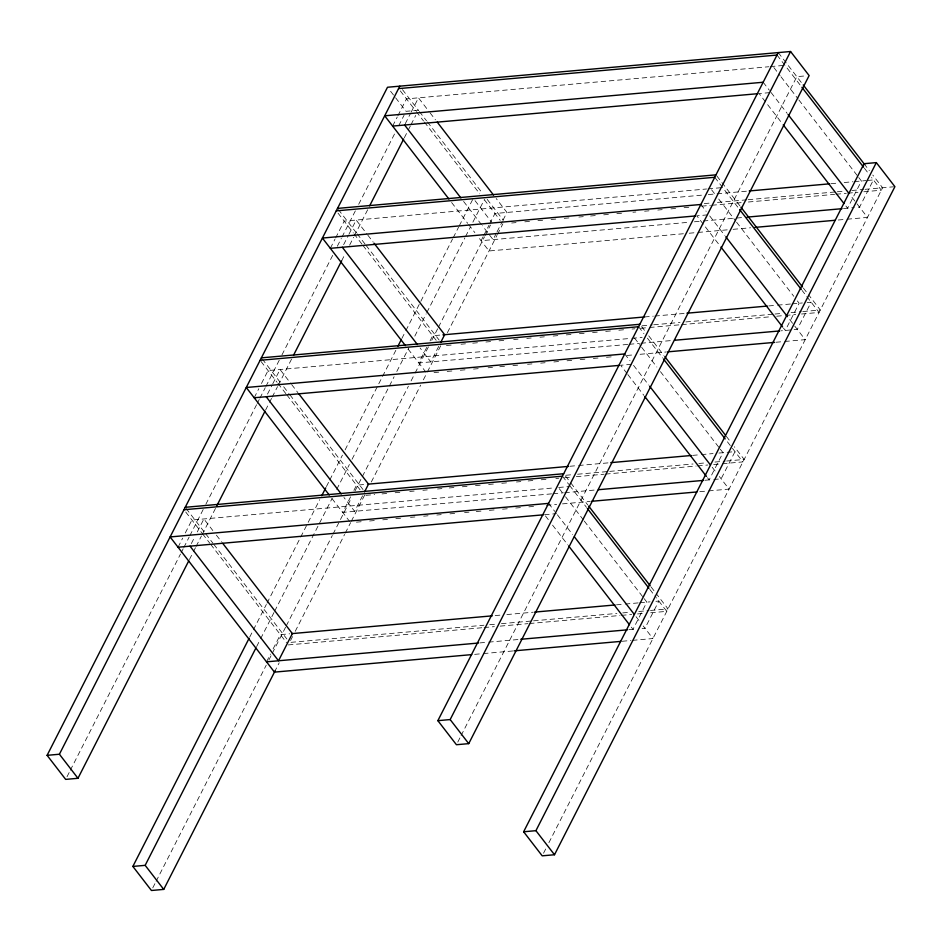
<?xml version="1.0" encoding="UTF-8"?>
<svg xmlns="http://www.w3.org/2000/svg" width="942" height="942" viewBox="0 0 942 942"><rect width="100%" height="100%" fill="white"/><g stroke="black" fill="none" stroke-linecap="round" stroke-linejoin="round"><path stroke-width="0.71" stroke-dasharray="4.71 3.53" d="M178.05 547.22L182.666 538.153M185.303 532.972L191.909 520.019L552.836 488.003M254.187 397.771L258.815 388.705M261.452 383.524L268.046 370.571L630.445 338.425M330.336 248.323L334.952 239.256M335.611 237.961L344.195 221.135L706.582 188.989M392.626 126.087L397.241 117.02M397.901 115.725L406.485 98.886L768.872 66.741M67.012 776.761L69.673 771.522M70.344 770.215L180.475 554.073M181.135 552.766L183.148 548.833M183.808 547.526L189.154 537.046M189.813 535.739L203.166 509.54M205.839 504.3L256.565 404.742M257.225 403.435L259.227 399.502M259.898 398.195L265.244 387.715M265.903 386.408L279.256 360.209M281.929 354.969L332.656 255.412M337.318 246.239L341.322 238.385M341.993 237.066L355.346 210.867M358.678 204.32L394.722 133.587M398.725 125.722L404.071 115.242M191.344 543.569L194.653 537.093M197.29 531.912L203.884 518.96L212.821 530.534M267.493 394.121L272.12 385.054M272.78 383.759L280.033 369.511L290.76 383.406M343.642 244.673L348.257 235.606M348.917 234.311L356.182 220.063L366.909 233.957M405.272 123.72L410.547 113.358M411.207 112.063L418.472 97.827L429.187 111.709M189.436 559.536L192.769 552.989M193.44 551.671L195.441 547.749M196.113 546.431L201.447 535.951M202.118 534.644L215.471 508.445M265.526 410.206L268.859 403.647M269.53 402.34L271.531 398.407M272.203 397.1L277.537 386.62M278.208 385.313L291.561 359.114M341.616 260.863L344.949 254.316M349.623 245.155L353.627 237.29M354.298 235.983L367.639 209.783M404.353 137.732L407.686 131.185M408.357 129.878L410.359 125.945M411.03 124.638L415.705 115.466M249.665 637.192L266.351 604.446M267.022 603.139L319.75 499.649M326.427 486.555L329.099 481.315M329.759 479.996L342.441 455.116M345.113 449.876L395.84 350.318M401.845 338.531L405.178 331.973M405.849 330.666L452.572 238.974M453.243 237.667L458.577 227.187M459.249 225.868L472.59 199.669M256.624 646.577L259.968 640.03M260.628 638.723L273.981 612.524M274.652 611.217L332.055 498.553M336.718 489.393L349.4 464.5M352.072 459.26L388.787 387.209M389.446 385.902L394.121 376.729M396.794 371.501L408.804 347.916M414.81 336.129L426.161 313.863M426.832 312.544L464.877 237.879M465.536 236.572L470.211 227.399M472.884 222.159L484.223 199.892M266.527 661.837L270.484 654.066M273.121 648.885L280.386 634.637L289.7 633.813M350.589 496.846L342.664 512.389L551.623 493.855M353.886 490.37L356.523 485.201L368.51 484.129M426.738 347.41L418.813 362.953L627.772 344.419M430.035 340.933L432.672 335.752L444.659 334.693M483.081 236.819L481.103 240.705L688.602 222.3M483.741 235.524L489.016 225.162M489.675 223.866L494.962 213.504L702.461 195.1M152.769 887.87L155.442 882.63M156.113 881.323L266.233 665.182M268.906 659.942L271.579 654.702M272.25 653.395L285.591 627.195M286.262 625.888L332.314 535.503M332.985 534.185L351.672 497.506M355.004 490.959L361.681 477.865M362.352 476.558L408.404 386.161M411.077 380.921L414.409 374.374M415.081 373.067L428.422 346.868M431.766 340.321L437.771 328.534M438.442 327.215L484.494 236.831M485.165 235.524L490.499 225.044M362.576 495.786L354.651 511.329L343.924 497.435M438.713 346.35L430.8 361.893L420.073 347.998M496.387 233.169L493.09 239.645L482.363 225.75M497.046 231.873L502.322 221.511M502.981 220.216L506.949 212.445L496.222 198.55M274.452 672.117L279.209 662.779M290.548 640.513L292.55 636.58M295.223 631.34L344.619 534.408M345.278 533.101L350.624 522.622M351.284 521.315L364.636 495.115M371.313 482.01L420.709 385.078M423.37 379.838L426.714 373.291M427.374 371.972L440.726 345.773M447.403 332.679L496.952 235.429M497.458 234.428L502.887 223.784M457.777 742.108L460.438 736.868M461.109 735.561L796.838 76.655L806.399 75.807M543.534 853.216L546.207 847.977M548.88 842.737L882.595 187.764L872.787 175.059M770.332 66.611L783.614 65.434M418.366 110.226L406.073 111.321L389.27 89.549M769.755 92.634L759.099 93.576L781.448 122.519M708.043 188.859L722.655 187.564M708.302 194.582L715.614 193.934M717.074 193.805L747.76 191.085M831.044 183.702L838.356 183.042M844.197 182.524L852.969 181.747M854.429 181.618L866.122 180.581M867.582 180.452L873.422 179.934L859.563 207.134L855.572 207.487M704.322 203.578L711.634 202.93M717.474 202.412L746.7 199.822M748.16 199.692L835.837 191.909M837.297 191.779L844.609 191.132M851.909 190.484L863.602 189.448M865.062 189.318L893.534 186.799M511.659 222.995L516.039 222.606M524.812 221.829L530.652 221.311M537.964 220.663L543.805 220.145M551.105 219.498L556.957 218.98M564.258 218.332L570.11 217.814M578.871 217.037L583.263 216.648M590.563 216.001L596.404 215.482M603.716 214.835L609.556 214.317M616.869 213.669L622.709 213.151M632.942 212.244L635.862 211.985M644.634 211.208L649.014 210.82M657.787 210.042L662.167 209.654M670.928 208.877L676.78 208.359M684.08 207.711L689.933 207.193M701.625 206.157L710.386 205.38M711.846 205.25L742.532 202.518M748.384 202L834.588 194.358M836.06 194.229L846.281 193.322M847.741 193.192L857.974 192.286M863.814 191.768L881.359 190.213L871.55 177.496M707.466 214.882L696.821 215.824L720.053 245.921M694.442 221.782L701.755 221.135M703.215 221.005L735.361 218.155M736.821 218.026L742.661 217.508M843.49 208.559L854.241 207.605M683.374 233.746L489.028 250.972L478.418 237.231M689.226 233.227L696.527 232.568M697.987 232.439L727.212 229.848M733.064 229.33L750.597 227.776M838.274 220.004L845.575 219.356M847.035 219.227L867.5 217.414L850.626 195.559M644.552 316.959L653.324 316.182M654.784 316.053L685.47 313.333M768.766 305.938L776.067 305.29M777.527 305.161L790.679 303.995M792.14 303.866L802.372 302.959M807.141 302.535L811.133 302.182L797.273 329.382L781.201 330.807M642.044 325.826L652.264 324.919M653.724 324.79L680.03 322.447M685.882 321.928L773.559 314.157M775.019 314.027L782.319 313.38M791.092 312.603L801.312 311.696M802.772 311.567L820.317 310.012L808.719 294.987M446.449 345.502L452.29 344.984M461.062 344.207L465.442 343.818M472.754 343.171L478.595 342.652M485.895 342.005L491.748 341.487M499.048 340.839L504.9 340.321M513.661 339.544L518.053 339.155M526.813 338.378L531.206 337.99M539.966 337.212L544.346 336.824M553.119 336.047L558.959 335.529M566.272 334.881L572.112 334.363M579.424 333.715L585.265 333.197M592.577 332.55L598.417 332.031M605.73 331.372L611.57 330.854M618.87 330.206L624.723 329.688M632.023 329.041L634.943 328.782M640.796 328.263L648.096 327.616M649.556 327.486L680.254 324.766M681.714 324.637L770.85 316.736M776.691 316.218L783.991 315.57M785.463 315.44L795.684 314.534M801.536 314.016L819.069 312.45L802.125 290.501M631.905 338.296L642.126 337.389M629.232 344.289L639.465 343.383M640.925 343.253L671.611 340.533M434.05 372.573L439.89 372.055M447.203 371.407L453.043 370.889M460.355 370.241L466.196 369.723M473.508 369.076L479.348 368.558M488.121 367.78L492.501 367.392M499.802 366.744L505.654 366.226M512.954 365.578L518.807 365.06M527.567 364.283L531.959 363.895M540.72 363.117L545.1 362.729M553.872 361.952L559.713 361.434M567.025 360.786L572.866 360.268M580.178 359.608L586.018 359.09M593.33 358.443L599.171 357.925M606.483 357.277L612.324 356.759M626.936 355.464L632.777 354.946M640.089 354.298L666.394 351.967M775.984 342.252L783.285 341.605M784.757 341.463L805.21 339.65L788.336 317.807M631.328 364.318L620.672 365.272L626.925 373.373M569.875 466.266L577.175 465.619M578.635 465.489L609.321 462.769M692.617 455.386L699.918 454.739M701.378 454.609L713.07 453.573M718.923 453.055L734.995 451.63L721.136 478.83L713.824 479.478M565.895 475.263L571.735 474.744M577.587 474.226L608.273 471.506M609.733 471.377L693.018 463.994M698.87 463.476L706.17 462.828M714.943 462.051L725.175 461.144M726.635 461.015L744.168 459.449L734.36 446.743M365.92 495.339L374.68 494.562M381.993 493.914L387.833 493.396M395.145 492.748L400.986 492.23M409.758 491.453L414.139 491.065M422.911 490.287L427.291 489.899M437.524 488.992L441.904 488.604M449.204 487.956L455.057 487.426M462.357 486.778L468.209 486.26M475.51 485.613L481.362 485.095M488.663 484.447L494.503 483.929M501.815 483.281L507.656 482.763M516.428 481.986L520.808 481.597M528.121 480.95L533.961 480.432M541.273 479.784L547.114 479.266M555.886 478.489L558.806 478.23M564.647 477.712L570.499 477.194M576.339 476.676L604.105 474.215M605.565 474.085L696.162 466.043M697.622 465.913L707.854 465.007M713.695 464.488L721.007 463.841M722.467 463.711L742.92 461.898L725.976 439.949M558.677 487.485L569.039 486.567M553.084 493.726L563.316 492.819M564.776 492.69L595.462 489.97M705.063 480.255L712.364 479.608M356.441 522.151L362.293 521.633M369.594 520.985L375.434 520.467M382.746 519.819L388.587 519.301M395.899 518.653L401.739 518.135M410.512 517.358L414.892 516.97M423.665 516.192L428.045 515.792M436.817 515.015L441.197 514.626M449.958 513.849L455.81 513.331M464.571 512.554L468.963 512.165M476.263 511.518L482.116 511M489.416 510.352L495.257 509.834M502.569 509.186L508.409 508.668M515.721 508.021L521.562 507.502M528.874 506.855L534.715 506.337M546.407 505.301L556.64 504.394M562.48 503.876L590.245 501.415M699.835 491.689L707.148 491.041M708.608 490.912L729.061 489.098L719.347 476.511M544.523 514.709L556.51 513.649M495.186 615.585L501.026 615.067M506.878 614.549L533.184 612.218M616.468 604.835L623.781 604.187M625.241 604.058L638.393 602.88M639.853 602.75L650.074 601.844M655.926 601.326L658.847 601.067L644.987 628.267L642.067 628.526M291.019 642.338L483.905 625.229M489.746 624.711L495.598 624.193M501.438 623.675L532.124 620.955M533.584 620.825L616.88 613.43M622.721 612.912L630.033 612.265M638.794 611.488L649.026 610.581M650.486 610.451L668.019 608.897L656.433 593.884M288.311 644.917L482.657 627.678M484.117 627.549L494.35 626.642M500.19 626.124L527.956 623.651M529.416 623.522L620.013 615.491M621.473 615.361L631.705 614.455M637.546 613.937L643.398 613.419M650.698 612.771L666.771 611.346L656.162 597.593M479.867 642.915L487.167 642.267M488.627 642.138L519.325 639.418M628.915 629.692L636.215 629.044M474.638 654.36L481.951 653.713M483.411 653.583L514.096 650.851M622.226 641.267L630.999 640.489M632.459 640.36L652.912 638.546L643.198 625.959M778.269 52.599L802.337 83.791M864.026 163.708L869.336 170.584M777.02 55.048L801.1 86.24M864.415 168.265L868.065 172.987M773.853 67.541L780.117 75.643M781 76.797L797.992 98.792M798.875 99.958L857.868 176.366M858.763 177.532L861.435 181.005L847.576 208.206L844.903 204.732M763.161 82.248L769.331 90.232M771.086 92.516L787.171 113.358M716.874 176.001L740.059 206.039M803.373 288.064L807.824 293.833M714.731 177.284L738.811 208.476M711.563 189.778L715.143 194.417M718.722 199.045L735.702 221.04M736.597 222.194L793.788 296.294M797.368 300.934L799.157 303.242L785.298 330.442L783.508 328.134M700.872 204.485L706.159 211.338M709.691 215.918L724.893 235.606M641.62 326.603L645.176 331.219M648.744 335.835L663.91 355.475M726.329 436.346L730.792 442.128M638.582 326.733L643.939 333.668M647.413 338.166L662.662 357.925M634.531 338.072L640.784 346.173M641.679 347.327L656.868 367.015M660.448 371.643L719.429 448.062M720.324 449.216L723.009 452.69L709.149 479.89L707.36 477.57M624.723 353.933L630.01 360.786M633.554 365.366L648.744 385.043M712.199 467.244L715.767 471.883M430.082 112.875L435.451 119.822M627.819 374.527L643.904 395.369M402.446 89.608L418.531 110.426M419.414 111.58L426.549 120.823M427.444 121.977L482.728 193.605M487.191 199.386L503.252 220.192M400.315 90.891L415.493 110.567M416.317 111.615L423.523 120.965M424.359 122.036L479.761 193.828M484.235 199.61L500.249 220.357M475.027 200.658L491.83 222.43M463.594 201.435L481.468 224.596M451.607 202.495L467.691 223.336M468.586 224.49L474.85 232.603M565.471 476.04L569.922 481.821M570.817 482.975L587.761 504.924M651.075 586.948L655.538 592.73M562.445 476.181L568.685 484.259M569.569 485.424L586.513 507.373M649.827 589.398L655.267 596.439M367.792 235.111L373.162 242.059M559.277 488.674L564.635 495.622M565.53 496.775L583.404 519.925M584.299 521.091L643.292 597.499M644.175 598.665L646.86 602.138L633 629.338L630.316 625.865M338.402 209.571L356.241 232.674M357.136 233.828L365.155 244.225M366.049 245.379L439.172 340.109M338.025 213.139L353.215 232.804M354.027 233.863L362.069 244.284M362.964 245.438L436.193 340.321M548.585 503.381L554.744 511.365M557.405 514.803L572.595 534.491M636.05 616.692L639.63 621.32M545.418 515.875L548.998 520.502M552.565 525.13L567.767 544.817M408.086 349.058L425.866 372.078M291.655 384.56L297.907 392.661M262.253 359.008L280.092 382.111M283.66 386.738L289.006 393.674M289.9 394.828L363.023 489.557M261.005 361.445L277.066 382.252M277.961 383.406L285.979 393.803M286.815 394.886L360.056 489.758M331.949 498.506L349.717 521.527M216.401 535.162L221.759 542.109M186.116 508.456L204.838 532.713M205.733 533.867L212.868 543.11M213.752 544.264L286.886 639.006M185.739 512.024L201.729 532.748M202.624 533.914L209.83 543.251M210.667 544.335L286.545 642.632"/><path stroke-width="1.41" d="M188.765 560.843L77.974 778.292L65.669 779.387L47.1 755.331L387.503 87.253L790.562 51.504L809.131 75.572L468.739 743.638L456.434 744.722L437.865 720.665L778.269 52.599M47.1 755.331L59.405 754.236L399.797 86.169M216.801 505.83L264.855 411.513M293.563 355.181L341.616 260.863M369.641 205.851L403.682 139.039M275.205 670.645L163.731 889.401L151.438 890.496L132.869 866.428L249.006 638.499M321.752 495.716L325.755 487.862M397.842 346.385L401.174 339.838M132.869 866.428L145.162 865.345L255.965 647.896M364.554 491.901L368.51 484.129L298.802 393.827M440.703 342.464L444.659 334.693L374.056 243.224M437.865 720.665L450.17 719.57L790.562 51.504M523.634 831.774L864.026 163.708L876.331 162.613L894.9 186.669L554.497 854.747L542.203 855.831L523.634 831.774L535.927 830.679L554.497 854.747M535.927 830.679L876.331 162.613M398.548 88.607L777.02 55.048M763.161 82.248L384.689 115.807L448.922 199.021M392.626 126.087L757.933 93.682M337.507 208.406L715.979 174.847M336.27 210.855L714.731 177.284M749.22 190.955L829.584 183.831M700.872 204.485L322.411 238.055L405.413 345.584M330.336 248.323L695.655 215.93M747.053 217.119L842.03 208.688M754.978 227.387L835.342 220.263M442.905 334.846L644.552 316.959M686.93 313.203L767.294 306.068M261.37 357.854L639.83 324.283M260.122 360.303L638.582 326.733M674.531 340.274L779.74 330.936M624.723 353.933L246.262 387.503L329.264 495.033M667.854 351.837L774.524 342.382M254.187 397.771L619.506 365.366M368.216 484.153L568.415 466.408M610.781 462.64L691.157 455.516M185.221 507.302L563.681 473.732M183.973 509.74L562.445 476.181M598.382 489.71L703.603 480.385M548.585 503.381L170.113 536.94L274.452 672.117L471.718 654.619M591.706 501.285L696.915 491.948M178.05 547.22L543.357 514.815M292.067 633.601L492.266 615.844M534.644 612.088L615.008 604.964M266.527 661.837L478.406 643.045M520.785 639.288L627.454 629.821M514.096 650.851L620.766 641.396M803.232 84.945L864.768 164.662M801.925 87.312L863.59 167.205M788.065 114.512L848.836 193.24M783.238 124.839L844.008 203.566M740.942 207.193L802.478 286.91M739.635 209.56L801.312 289.441M725.787 236.76L787.453 316.642M720.948 247.087L782.614 326.968M664.805 356.629L725.446 435.192M663.498 359.008L725.163 438.89M649.639 386.208L710.409 464.936M437.229 122.13L493.537 195.076M644.799 396.523L706.465 476.417M404.613 125.015L460.909 197.961M588.656 506.078L650.192 585.794M587.349 508.445L648.944 588.244M574.385 536.81L634.26 614.372M342.323 247.263L417.388 344.525M568.65 545.971L629.433 624.699M266.174 396.712L341.251 493.961M450.17 719.57L468.739 743.638M222.653 543.263L292.361 633.577L278.502 660.778L190.025 546.16M59.405 754.236L77.974 778.292M145.162 865.345L163.731 889.401"/></g></svg>
